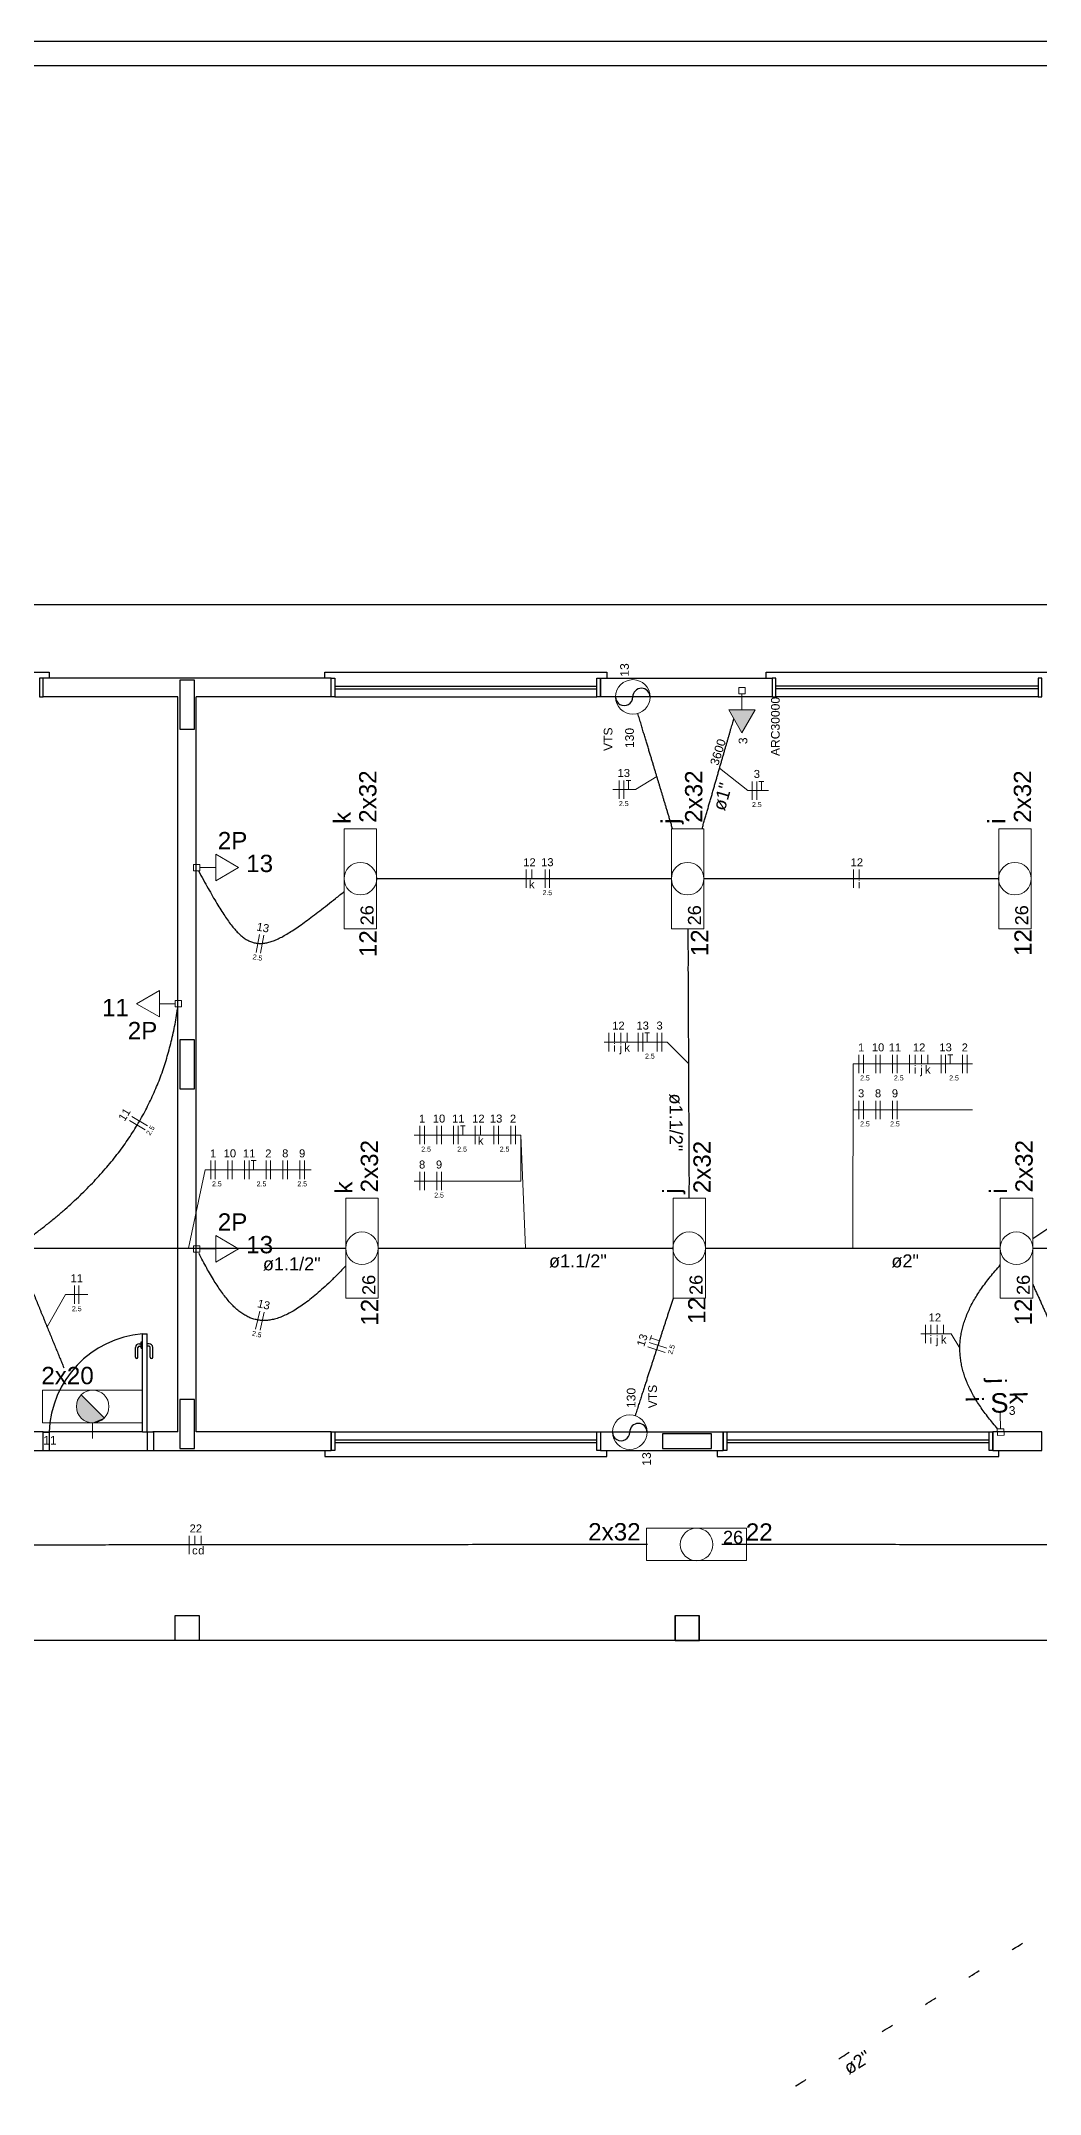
# Model space of a CAD drawing. Extents: x 210 to 779, y 61 to 241.
# Drawn here: x 475.2 to 483.35, y 205.56 to 222.31 of the extents above; entities that cross this region are included whole.
import ezdxf

# ---------------------------------------------------------------- set-up
doc = ezdxf.new("R2010")
doc.units = 0
doc.header["$LTSCALE"] = 2
doc.linetypes.add('DOT2', pattern=[3.175, 0, -3.175])
doc.layers.get('0').update_dxf_attribs({"linetype": 'CONTINUOUS'})
for name, color, linetype in [('A-MURO', 2, 'CONTINUOUS'), ('A-PAREDE', 5, 'CONTINUOUS'), ('A-PISOS-NIVEL', 1, 'CONTINUOUS'), ('A-PORTA', 3, 'CONTINUOUS'), ('A-SOLEIRA', 1, 'CONTINUOUS'), ('AR-ESQ', 2, 'CONTINUOUS')]:
    doc.layers.add(name, color=color, linetype=linetype)
for name, color, linetype, lineweight in [('EL-Condutos', 4, 'CONTINUOUS', 30), ('EL-Fios', 9, 'CONTINUOUS', 20), ('EL-Textos condutos', 7, 'CONTINUOUS', 20), ('EL-Textos fios', 7, 'CONTINUOUS', 20), ('EL-Textos pontos', 5, 'CONTINUOUS', 20), ('P-SIMBOL', 5, 'CONTINUOUS', 20)]:
    doc.layers.add(name, color=color, linetype=linetype, lineweight=lineweight)
doc.styles.add('Arial', font='arial.ttf')

msp = doc.modelspace()

# ---------------------------------------------------------------- hatches: boundary and pattern name
at = {"layer": 'P-SIMBOL', "linetype": 'Continuous'}
for points in [[(480.811, 216.854), (480.919, 216.666), (481.027, 216.854)], [(475.527, 211.262), (475.517, 211.25), (475.513, 211.246), (475.51, 211.241), (475.503, 211.229), (475.5, 211.224), (475.499, 211.221), (475.498, 211.217), (475.496, 211.213), (475.494, 211.206), (475.493, 211.202), (475.491, 211.197), (475.49, 211.19), (475.489, 211.183), (475.489, 211.178), (475.488, 211.173), (475.488, 211.167), (475.489, 211.159), (475.489, 211.155), (475.49, 211.149), (475.49, 211.146), (475.491, 211.143), (475.492, 211.139), (475.492, 211.137), (475.494, 211.133), (475.495, 211.13), (475.496, 211.127), (475.497, 211.125), (475.496, 211.124), (475.497, 211.12), (475.499, 211.116), (475.5, 211.115), (475.5, 211.112), (475.502, 211.11), (475.503, 211.109), (475.504, 211.106), (475.506, 211.103), (475.508, 211.099), (475.51, 211.097), (475.511, 211.095), (475.513, 211.092), (475.514, 211.09), (475.516, 211.088), (475.518, 211.085), (475.52, 211.083), (475.524, 211.079), (475.526, 211.076), (475.528, 211.074), (475.53, 211.072), (475.534, 211.068), (475.537, 211.067), (475.54, 211.064), (475.543, 211.063), (475.544, 211.062), (475.548, 211.059), (475.55, 211.057), (475.555, 211.055), (475.557, 211.053), (475.56, 211.052), (475.562, 211.05), (475.564, 211.05), (475.566, 211.049), (475.567, 211.048), (475.573, 211.046), (475.576, 211.044), (475.579, 211.043), (475.58, 211.043), (475.581, 211.042), (475.584, 211.042), (475.585, 211.041), (475.587, 211.041), (475.589, 211.041), (475.593, 211.04), (475.596, 211.039), (475.599, 211.039), (475.602, 211.038), (475.62, 211.036)], [(475.714, 211.075), (475.527, 211.262), (475.62, 211.036)], [(475.714, 211.075), (475.709, 211.07), (475.705, 211.067), (475.699, 211.063), (475.693, 211.058), (475.69, 211.056), (475.688, 211.055), (475.686, 211.053), (475.683, 211.052), (475.674, 211.048), (475.671, 211.047), (475.664, 211.043), (475.658, 211.042), (475.654, 211.041), (475.645, 211.039), (475.641, 211.038), (475.637, 211.037), (475.62, 211.036)]]:
    msp.add_hatch(color=256, dxfattribs=at).paths.add_polyline_path(points)

# ---------------------------------------------------------------- linework, layer by layer
at = {"color": 8}
msp.add_line((475.22, 210.959), (475.27, 210.959), dxfattribs=at)
msp.add_lwpolyline([(480.574, 209.459), (480.374, 209.459), (480.374, 209.259), (480.574, 209.259), (480.574, 209.459)], close=True, dxfattribs=at)
for centre, start, end in [((479.958, 216.958), 179.981, 0.0003), ((480.099, 216.958), 0.0191, 180), ((479.933, 210.959), 179.98, 0.0002), ((480.074, 210.959), 0.0192, 180)]:
    msp.add_arc(centre, 0.0706, start, end)
at = {"layer": 'A-MURO', "color": 251}
for p, q in [((442.416, 222.31), (522.416, 222.31)), ((442.616, 222.11), (522.182, 222.11))]:
    msp.add_line(p, q, dxfattribs=at)
at = {"layer": 'A-PAREDE', "color": 251}
for p, q in [((477.566, 217.11), (475.216, 217.11)), ((475.216, 216.96), (475.216, 217.11)), ((477.566, 216.96), (477.566, 217.11)), ((476.316, 210.96), (476.316, 216.96)), ((476.466, 210.96), (476.466, 216.96)), ((477.566, 216.96), (476.466, 216.96)), ((476.316, 210.96), (476.11, 210.96)), ((476.116, 210.96), (476.116, 210.81)), ((476.316, 210.96), (476.116, 210.96)), ((477.566, 210.96), (476.466, 210.96)), ((477.566, 210.96), (477.566, 210.81)), ((479.766, 210.96), (480.766, 210.96)), ((479.766, 210.96), (479.766, 210.81)), ((480.766, 210.96), (480.766, 210.81)), ((482.966, 210.81), (482.966, 210.96)), ((476.11, 210.81), (477.566, 210.81)), ((479.766, 210.81), (480.766, 210.81))]:
    msp.add_line(p, q, dxfattribs=at)
for points in [[(481.166, 217.11), (481.166, 216.96), (479.766, 216.96), (479.766, 217.11)], [(476.331, 216.695), (476.451, 216.695), (476.451, 217.095), (476.331, 217.095)], [(476.331, 213.76), (476.451, 213.76), (476.451, 214.16), (476.331, 214.16)], [(476.331, 210.825), (476.451, 210.825), (476.451, 211.225), (476.331, 211.225)], [(475.216, 210.96), (474.816, 210.96), (474.816, 210.81), (475.216, 210.81)], [(480.271, 210.945), (480.271, 210.825), (480.671, 210.825), (480.671, 210.945)], [(483.366, 210.96), (482.966, 210.96), (482.966, 210.81), (483.366, 210.81)], [(476.491, 209.46), (476.291, 209.46), (476.291, 209.26), (476.491, 209.26)], [(480.571, 209.46), (480.371, 209.46), (480.371, 209.26), (480.571, 209.26)]]:
    msp.add_lwpolyline(points, close=True, dxfattribs=at)
msp.add_lwpolyline([(476.316, 210.96), (476.316, 210.96), (476.316, 216.96), (475.216, 216.96)], dxfattribs=at)
at = {"layer": 'A-PISOS-NIVEL', "color": 251}
for p, q in [((517.816, 217.71), (459.416, 217.71)), ((461.781, 209.26), (487.016, 209.26))]:
    msp.add_line(p, q, dxfattribs=at)
at = {"layer": 'A-PORTA', "color": 251}
for p, q in [((475.97, 211.57), (475.97, 211.65)), ((475.99, 211.57), (475.99, 211.65)), ((476, 211.68), (476.015, 211.68)), ((476, 211.66), (476.015, 211.66)), ((476.015, 211.645), (476.015, 211.695)), ((476.015, 211.695), (476.02, 211.695)), ((476.015, 211.645), (476.02, 211.645)), ((476.065, 211.695), (476.06, 211.695)), ((476.065, 211.645), (476.06, 211.645)), ((476.065, 211.645), (476.065, 211.695)), ((476.08, 211.68), (476.065, 211.68)), ((476.08, 211.66), (476.065, 211.66)), ((476.09, 211.57), (476.09, 211.65)), ((476.11, 211.57), (476.11, 211.65))]:
    msp.add_line(p, q, dxfattribs=at)
for centre, radius, start, end in [((476.095, 210.933), 0.83, 94.7788, 178.1499), ((476, 211.65), 0.03, 90, 180), ((476, 211.65), 0.01, 90, 180), ((476.08, 211.65), 0.03, 0, 90), ((476.08, 211.65), 0.01, 0, 90), ((475.98, 211.57), 0.01, 180, 0), ((476.1, 211.57), 0.01, 180, 0)]:
    msp.add_arc(centre, radius, start, end, dxfattribs=at)
at = {"layer": 'A-SOLEIRA', "color": 251}
for p, q in [((476.026, 210.96), (475.266, 210.96)), ((475.266, 210.81), (476.066, 210.81))]:
    msp.add_line(p, q, dxfattribs=at)
at = {"layer": 'AR-ESQ', "color": 251}
for p, q in [((477.596, 217.045), (479.736, 217.045)), ((477.596, 217.025), (479.736, 217.025)), ((477.596, 216.96), (479.736, 216.96)), ((483.336, 217.045), (481.196, 217.045)), ((483.336, 217.025), (481.196, 217.025)), ((483.336, 216.96), (481.196, 216.96)), ((476.026, 210.96), (476.026, 211.76)), ((476.026, 211.76), (476.066, 211.76)), ((476.066, 210.96), (476.066, 211.76)), ((475.216, 210.96), (475.266, 210.96)), ((475.266, 210.96), (475.266, 210.81)), ((476.026, 210.96), (476.066, 210.96)), ((476.066, 210.96), (476.066, 210.81)), ((476.066, 210.96), (476.116, 210.96)), ((477.596, 210.96), (479.736, 210.96)), ((480.796, 210.96), (482.936, 210.96)), ((475.216, 210.81), (475.266, 210.81)), ((476.066, 210.81), (476.116, 210.81)), ((477.596, 210.895), (479.736, 210.895)), ((477.596, 210.875), (479.736, 210.875)), ((480.796, 210.895), (482.936, 210.895)), ((480.796, 210.875), (482.936, 210.875))]:
    msp.add_line(p, q, dxfattribs=at)
for points in [[(472.966, 217.11), (472.966, 217.16), (475.266, 217.16), (475.266, 217.11)], [(477.516, 217.11), (477.516, 217.16), (479.816, 217.16), (479.816, 217.11)], [(481.116, 217.11), (481.116, 217.16), (483.416, 217.16), (483.416, 217.11)], [(477.516, 210.81), (477.516, 210.76), (479.816, 210.76), (479.816, 210.81)], [(480.716, 210.81), (480.716, 210.76), (483.016, 210.76), (483.016, 210.81)]]:
    msp.add_lwpolyline(points, dxfattribs=at)
for points in [[(475.216, 217.11), (475.186, 217.11), (475.186, 216.96), (475.216, 216.96)], [(477.566, 217.11), (477.596, 217.11), (477.596, 216.96), (477.566, 216.96)], [(479.736, 217.11), (479.766, 217.11), (479.766, 216.96), (479.736, 216.96)], [(481.196, 217.11), (481.166, 217.11), (481.166, 216.96), (481.196, 216.96)], [(483.366, 217.11), (483.336, 217.11), (483.336, 216.96), (483.366, 216.96)], [(477.566, 210.96), (477.596, 210.96), (477.596, 210.81), (477.566, 210.81)], [(479.736, 210.96), (479.766, 210.96), (479.766, 210.81), (479.736, 210.81)], [(480.766, 210.96), (480.796, 210.96), (480.796, 210.81), (480.766, 210.81)], [(482.936, 210.96), (482.966, 210.96), (482.966, 210.81), (482.936, 210.81)]]:
    msp.add_lwpolyline(points, close=True, dxfattribs=at)
at = {"layer": 'EL-Condutos', "linetype": 'Continuous'}
for points in [[(480.353, 215.882), (480.343, 215.916), (480.333, 215.948), (480.324, 215.979), (480.315, 216.009), (480.306, 216.039), (480.298, 216.067), (480.289, 216.095), (480.281, 216.122), (480.273, 216.149), (480.265, 216.176), (480.257, 216.202), (480.249, 216.228), (480.241, 216.255), (480.233, 216.281), (480.225, 216.308), (480.217, 216.335), (480.208, 216.363), (480.2, 216.391), (480.191, 216.42), (480.182, 216.45), (480.173, 216.481), (480.163, 216.513), (480.153, 216.547), (480.142, 216.581), (480.132, 216.617), (480.12, 216.655), (480.108, 216.694), (480.096, 216.736), (480.083, 216.779), (480.069, 216.824)], [(480.594, 215.882), (480.604, 215.918), (480.614, 215.954), (480.625, 215.989), (480.635, 216.025), (480.645, 216.06), (480.655, 216.094), (480.665, 216.129), (480.675, 216.163), (480.684, 216.196), (480.694, 216.229), (480.703, 216.262), (480.713, 216.294), (480.722, 216.326), (480.731, 216.358), (480.74, 216.389), (480.749, 216.419), (480.757, 216.449), (480.766, 216.478), (480.774, 216.507), (480.782, 216.535), (480.79, 216.563), (480.798, 216.59), (480.806, 216.616), (480.813, 216.641), (480.82, 216.666), (480.827, 216.691), (480.834, 216.714), (480.841, 216.737), (480.847, 216.759), (480.853, 216.78)], [(476.484, 215.539), (476.524, 215.465), (476.562, 215.396), (476.599, 215.332), (476.633, 215.273), (476.666, 215.22), (476.698, 215.171), (476.728, 215.127), (476.758, 215.088), (476.787, 215.054), (476.815, 215.025), (476.844, 215), (476.872, 214.98), (476.901, 214.965), (476.931, 214.954), (476.961, 214.948), (476.992, 214.947), (477.025, 214.949), (477.059, 214.957), (477.095, 214.968), (477.133, 214.984), (477.173, 215.004), (477.215, 215.029), (477.261, 215.057), (477.309, 215.09), (477.36, 215.127), (477.415, 215.168), (477.473, 215.212), (477.536, 215.261), (477.602, 215.314), (477.673, 215.37)], [(480.343, 215.475), (480.23, 215.475), (480.124, 215.475), (480.025, 215.475), (479.931, 215.475), (479.842, 215.475), (479.758, 215.475), (479.679, 215.475), (479.603, 215.475), (479.531, 215.475), (479.461, 215.475), (479.394, 215.475), (479.329, 215.475), (479.265, 215.475), (479.203, 215.475), (479.14, 215.475), (479.078, 215.475), (479.015, 215.475), (478.952, 215.475), (478.887, 215.475), (478.82, 215.475), (478.75, 215.475), (478.678, 215.475), (478.602, 215.475), (478.523, 215.475), (478.439, 215.475), (478.35, 215.475), (478.256, 215.475), (478.157, 215.475), (478.051, 215.475), (477.938, 215.475)], [(483.014, 215.475), (482.901, 215.475), (482.795, 215.475), (482.696, 215.475), (482.602, 215.475), (482.513, 215.475), (482.429, 215.475), (482.35, 215.475), (482.274, 215.475), (482.202, 215.475), (482.132, 215.475), (482.065, 215.475), (482, 215.475), (481.937, 215.475), (481.874, 215.475), (481.812, 215.475), (481.749, 215.475), (481.687, 215.475), (481.623, 215.475), (481.558, 215.475), (481.491, 215.475), (481.421, 215.475), (481.349, 215.475), (481.273, 215.475), (481.194, 215.475), (481.11, 215.475), (481.021, 215.475), (480.927, 215.475), (480.828, 215.475), (480.722, 215.475), (480.609, 215.475)], [(480.478, 215.069), (480.478, 214.972), (480.479, 214.88), (480.479, 214.792), (480.479, 214.709), (480.48, 214.63), (480.48, 214.553), (480.48, 214.48), (480.481, 214.41), (480.481, 214.342), (480.481, 214.277), (480.481, 214.213), (480.482, 214.15), (480.482, 214.088), (480.482, 214.028), (480.483, 213.967), (480.483, 213.906), (480.483, 213.846), (480.483, 213.784), (480.484, 213.721), (480.484, 213.657), (480.484, 213.592), (480.485, 213.524), (480.485, 213.454), (480.485, 213.381), (480.485, 213.304), (480.486, 213.225), (480.486, 213.141), (480.487, 213.054), (480.487, 212.962), (480.487, 212.865)], [(483.292, 212.54), (483.359, 212.583), (483.424, 212.626), (483.486, 212.671), (483.548, 212.716), (483.607, 212.762), (483.664, 212.81), (483.72, 212.858), (483.774, 212.907), (483.826, 212.958), (483.876, 213.01), (483.924, 213.064), (483.971, 213.119), (484.015, 213.175), (484.058, 213.233), (484.098, 213.293), (484.137, 213.355), (484.174, 213.418), (484.209, 213.484), (484.241, 213.551), (484.272, 213.621), (484.301, 213.693), (484.328, 213.766), (484.353, 213.843), (484.375, 213.921), (484.396, 214.002), (484.415, 214.086), (484.431, 214.172), (484.446, 214.262), (484.458, 214.353), (484.468, 214.448)], [(475.118, 212.555), (475.191, 212.61), (475.262, 212.666), (475.33, 212.722), (475.395, 212.778), (475.458, 212.834), (475.518, 212.891), (475.576, 212.948), (475.631, 213.005), (475.684, 213.063), (475.735, 213.121), (475.784, 213.179), (475.83, 213.238), (475.874, 213.297), (475.915, 213.357), (475.955, 213.418), (475.992, 213.479), (476.028, 213.541), (476.061, 213.603), (476.092, 213.666), (476.121, 213.73), (476.149, 213.794), (476.174, 213.859), (476.198, 213.925), (476.219, 213.992), (476.239, 214.06), (476.257, 214.129), (476.274, 214.198), (476.289, 214.269), (476.302, 214.34), (476.313, 214.413)], [(475.118, 212.459), (475.238, 212.459), (475.351, 212.459), (475.457, 212.459), (475.557, 212.459), (475.652, 212.459), (475.741, 212.459), (475.826, 212.459), (475.907, 212.459), (475.985, 212.459), (476.059, 212.459), (476.13, 212.459), (476.2, 212.459), (476.268, 212.459), (476.335, 212.459), (476.402, 212.459), (476.469, 212.459), (476.536, 212.459), (476.604, 212.459), (476.674, 212.459), (476.745, 212.459), (476.82, 212.459), (476.897, 212.459), (476.978, 212.459), (477.063, 212.459), (477.152, 212.459), (477.247, 212.459), (477.347, 212.459), (477.453, 212.459), (477.566, 212.459), (477.686, 212.459)], [(477.685, 212.315), (477.622, 212.249), (477.561, 212.189), (477.502, 212.134), (477.446, 212.085), (477.393, 212.041), (477.342, 212.003), (477.293, 211.969), (477.245, 211.94), (477.2, 211.917), (477.157, 211.898), (477.115, 211.884), (477.075, 211.875), (477.037, 211.87), (476.999, 211.87), (476.963, 211.875), (476.928, 211.883), (476.894, 211.896), (476.861, 211.914), (476.829, 211.935), (476.797, 211.96), (476.766, 211.99), (476.735, 212.023), (476.704, 212.06), (476.674, 212.1), (476.643, 212.145), (476.613, 212.192), (476.582, 212.244), (476.551, 212.298), (476.52, 212.356), (476.488, 212.417)], [(477.951, 212.459), (478.064, 212.459), (478.17, 212.459), (478.269, 212.459), (478.363, 212.459), (478.452, 212.459), (478.536, 212.459), (478.615, 212.459), (478.691, 212.459), (478.763, 212.459), (478.833, 212.459), (478.9, 212.459), (478.965, 212.459), (479.029, 212.459), (479.091, 212.459), (479.154, 212.459), (479.216, 212.459), (479.279, 212.459), (479.342, 212.459), (479.407, 212.459), (479.474, 212.459), (479.544, 212.459), (479.616, 212.459), (479.692, 212.459), (479.771, 212.459), (479.855, 212.459), (479.944, 212.459), (480.038, 212.459), (480.137, 212.459), (480.243, 212.459), (480.356, 212.459)], [(480.623, 212.459), (480.735, 212.459), (480.841, 212.459), (480.941, 212.459), (481.034, 212.459), (481.123, 212.459), (481.207, 212.459), (481.286, 212.459), (481.362, 212.459), (481.434, 212.459), (481.504, 212.459), (481.571, 212.459), (481.636, 212.459), (481.7, 212.459), (481.762, 212.459), (481.825, 212.459), (481.887, 212.459), (481.95, 212.459), (482.013, 212.459), (482.079, 212.459), (482.146, 212.459), (482.215, 212.459), (482.287, 212.459), (482.363, 212.459), (482.443, 212.459), (482.526, 212.459), (482.615, 212.459), (482.709, 212.459), (482.809, 212.459), (482.914, 212.459), (483.027, 212.459)], [(483.295, 212.459), (483.412, 212.459), (483.522, 212.459), (483.626, 212.459), (483.723, 212.459), (483.815, 212.459), (483.902, 212.459), (483.985, 212.459), (484.063, 212.459), (484.138, 212.459), (484.21, 212.459), (484.279, 212.459), (484.346, 212.459), (484.412, 212.459), (484.477, 212.459), (484.541, 212.459), (484.605, 212.459), (484.67, 212.459), (484.736, 212.459), (484.803, 212.459), (484.872, 212.459), (484.944, 212.459), (485.019, 212.459), (485.097, 212.459), (485.18, 212.459), (485.267, 212.459), (485.359, 212.459), (485.456, 212.459), (485.56, 212.459), (485.67, 212.459), (485.788, 212.459)], [(483.008, 210.984), (482.968, 211.031), (482.931, 211.076), (482.897, 211.122), (482.865, 211.167), (482.836, 211.211), (482.81, 211.256), (482.786, 211.3), (482.766, 211.343), (482.747, 211.387), (482.732, 211.43), (482.72, 211.473), (482.71, 211.516), (482.703, 211.559), (482.699, 211.602), (482.698, 211.645), (482.699, 211.688), (482.704, 211.732), (482.711, 211.775), (482.721, 211.818), (482.735, 211.862), (482.751, 211.906), (482.77, 211.951), (482.791, 211.996), (482.816, 212.041), (482.844, 212.086), (482.875, 212.132), (482.909, 212.179), (482.945, 212.226), (482.985, 212.274), (483.028, 212.323)], [(475.118, 212.135), (475.128, 212.112), (475.138, 212.088), (475.147, 212.065), (475.157, 212.042), (475.166, 212.019), (475.175, 211.996), (475.185, 211.973), (475.194, 211.95), (475.203, 211.927), (475.213, 211.905), (475.222, 211.882), (475.231, 211.86), (475.24, 211.838), (475.249, 211.815), (475.258, 211.794), (475.267, 211.772), (475.276, 211.75), (475.285, 211.729), (475.293, 211.707), (475.302, 211.686), (475.311, 211.665), (475.319, 211.644), (475.328, 211.624), (475.336, 211.603), (475.344, 211.583), (475.352, 211.563), (475.361, 211.543), (475.369, 211.523), (475.377, 211.504), (475.384, 211.484)], [(483.292, 212.166), (483.307, 212.132), (483.322, 212.099), (483.337, 212.067), (483.351, 212.035), (483.365, 212.004), (483.378, 211.974), (483.392, 211.944), (483.405, 211.914), (483.418, 211.886), (483.43, 211.858), (483.443, 211.83), (483.455, 211.803), (483.467, 211.777), (483.478, 211.751), (483.49, 211.726), (483.501, 211.701), (483.512, 211.677), (483.522, 211.653), (483.533, 211.63), (483.543, 211.607), (483.553, 211.585), (483.563, 211.563), (483.572, 211.542), (483.581, 211.522), (483.59, 211.502), (483.599, 211.482), (483.608, 211.463), (483.616, 211.444), (483.624, 211.426), (483.632, 211.408)], [(480.357, 212.05), (480.346, 212.016), (480.335, 211.983), (480.325, 211.952), (480.315, 211.921), (480.306, 211.891), (480.296, 211.862), (480.287, 211.834), (480.278, 211.806), (480.269, 211.779), (480.26, 211.752), (480.252, 211.725), (480.243, 211.699), (480.235, 211.672), (480.226, 211.645), (480.217, 211.618), (480.208, 211.59), (480.199, 211.562), (480.19, 211.533), (480.18, 211.504), (480.17, 211.473), (480.16, 211.442), (480.149, 211.409), (480.139, 211.375), (480.127, 211.34), (480.115, 211.303), (480.103, 211.265), (480.09, 211.225), (480.076, 211.183), (480.062, 211.139), (480.047, 211.093)], [(480.147, 210.042), (479.794, 210.041), (479.463, 210.041), (479.152, 210.041), (478.858, 210.041), (478.582, 210.04), (478.32, 210.04), (478.071, 210.04), (477.835, 210.04), (477.609, 210.039), (477.392, 210.039), (477.183, 210.039), (476.98, 210.039), (476.781, 210.039), (476.585, 210.038), (476.391, 210.038), (476.196, 210.038), (476.001, 210.038), (475.802, 210.038), (475.598, 210.037), (475.389, 210.037), (475.172, 210.037), (474.946, 210.037), (474.71, 210.037), (474.462, 210.036), (474.2, 210.036), (473.923, 210.036), (473.629, 210.036), (473.318, 210.035), (472.987, 210.035), (472.635, 210.035)], [(488.053, 210.035), (487.715, 210.035), (487.397, 210.035), (487.098, 210.036), (486.817, 210.036), (486.552, 210.036), (486.301, 210.036), (486.064, 210.037), (485.838, 210.037), (485.621, 210.037), (485.414, 210.037), (485.213, 210.038), (485.018, 210.038), (484.827, 210.038), (484.639, 210.038), (484.452, 210.038), (484.264, 210.038), (484.074, 210.039), (483.881, 210.039), (483.683, 210.039), (483.479, 210.039), (483.267, 210.039), (483.045, 210.04), (482.813, 210.04), (482.568, 210.04), (482.309, 210.04), (482.035, 210.041), (481.744, 210.041), (481.435, 210.041), (481.106, 210.042), (480.756, 210.042)]]:
    msp.add_spline(points, degree=3, dxfattribs=at)
at = {"layer": 'EL-Condutos', "linetype": 'DOT2', "ltscale": 0.05}
msp.add_spline([(476.055, 202.289), (476.467, 202.548), (476.853, 202.79), (477.215, 203.018), (477.554, 203.232), (477.874, 203.433), (478.175, 203.622), (478.459, 203.801), (478.729, 203.97), (478.986, 204.132), (479.232, 204.286), (479.468, 204.435), (479.697, 204.579), (479.92, 204.719), (480.139, 204.857), (480.356, 204.993), (480.573, 205.13), (480.792, 205.267), (481.014, 205.407), (481.241, 205.55), (481.475, 205.697), (481.718, 205.85), (481.972, 206.01), (482.239, 206.177), (482.519, 206.354), (482.816, 206.54), (483.131, 206.739), (483.466, 206.949), (483.823, 207.173), (484.202, 207.412), (484.608, 207.667)], degree=3, dxfattribs=at)
at = {"layer": 'EL-Fios'}
for p, q in [((479.918, 216.127), (479.918, 216.277)), ((479.955, 216.127), (479.955, 216.277)), ((479.973, 216.277), (480.013, 216.277)), ((479.993, 216.202), (479.993, 216.277)), ((481.003, 216.119), (481.003, 216.269)), ((481.041, 216.119), (481.041, 216.269)), ((481.058, 216.269), (481.098, 216.269)), ((481.078, 216.194), (481.078, 216.269)), ((479.159, 215.4), (479.159, 215.55)), ((479.204, 215.475), (479.204, 215.55)), ((479.312, 215.4), (479.312, 215.55)), ((479.349, 215.4), (479.349, 215.55)), ((481.83, 215.4), (481.83, 215.55)), ((481.875, 215.475), (481.875, 215.55)), ((476.954, 214.873), (476.981, 215.02)), ((476.991, 214.866), (477.018, 215.014)), ((479.833, 214.066), (479.833, 214.216)), ((479.878, 214.141), (479.878, 214.216)), ((479.93, 214.141), (479.93, 214.216)), ((479.982, 214.141), (479.982, 214.216)), ((480.071, 214.066), (480.071, 214.216)), ((480.109, 214.066), (480.109, 214.216)), ((480.126, 214.216), (480.166, 214.216)), ((480.146, 214.141), (480.146, 214.216)), ((480.228, 214.066), (480.228, 214.216)), ((480.265, 214.066), (480.265, 214.216)), ((481.873, 213.888), (481.873, 214.038)), ((481.91, 213.888), (481.91, 214.038)), ((482.011, 213.888), (482.011, 214.038)), ((482.048, 213.888), (482.048, 214.038)), ((482.149, 213.888), (482.149, 214.038)), ((482.186, 213.888), (482.186, 214.038)), ((482.287, 213.888), (482.287, 214.038)), ((482.332, 213.963), (482.332, 214.038)), ((482.384, 213.963), (482.384, 214.038)), ((482.436, 213.963), (482.436, 214.038)), ((482.544, 213.888), (482.544, 214.038)), ((482.581, 213.888), (482.581, 214.038)), ((482.599, 214.038), (482.639, 214.038)), ((482.619, 213.963), (482.619, 214.038)), ((482.719, 213.888), (482.719, 214.038)), ((482.757, 213.888), (482.757, 214.038)), ((481.873, 213.513), (481.873, 213.663)), ((481.91, 213.513), (481.91, 213.663)), ((482.011, 213.513), (482.011, 213.663)), ((482.048, 213.513), (482.048, 213.663)), ((482.149, 213.513), (482.149, 213.663)), ((482.186, 213.513), (482.186, 213.663)), ((476.048, 213.425), (475.92, 213.503)), ((476.067, 213.457), (475.939, 213.535)), ((478.29, 213.308), (478.29, 213.458)), ((478.328, 213.308), (478.328, 213.458)), ((478.428, 213.308), (478.428, 213.458)), ((478.466, 213.308), (478.466, 213.458)), ((478.566, 213.308), (478.566, 213.458)), ((478.604, 213.308), (478.604, 213.458)), ((478.621, 213.458), (478.661, 213.458)), ((478.641, 213.383), (478.641, 213.458)), ((478.742, 213.308), (478.742, 213.458)), ((478.786, 213.383), (478.786, 213.458)), ((478.894, 213.308), (478.894, 213.458)), ((478.932, 213.308), (478.932, 213.458)), ((479.032, 213.308), (479.032, 213.458)), ((479.07, 213.308), (479.07, 213.458)), ((476.584, 213.024), (476.584, 213.174)), ((476.621, 213.024), (476.621, 213.174)), ((476.722, 213.024), (476.722, 213.174)), ((476.759, 213.024), (476.759, 213.174)), ((476.859, 213.024), (476.859, 213.174)), ((476.897, 213.024), (476.897, 213.174)), ((476.914, 213.174), (476.954, 213.174)), ((476.934, 213.099), (476.934, 213.174)), ((477.035, 213.024), (477.035, 213.174)), ((477.072, 213.024), (477.072, 213.174)), ((477.173, 213.024), (477.173, 213.174)), ((477.21, 213.024), (477.21, 213.174)), ((477.311, 213.024), (477.311, 213.174)), ((477.348, 213.024), (477.348, 213.174)), ((478.29, 212.933), (478.29, 213.083)), ((478.328, 212.933), (478.328, 213.083)), ((478.428, 212.933), (478.428, 213.083)), ((478.466, 212.933), (478.466, 213.083)), ((475.471, 212.006), (475.471, 212.155)), ((475.508, 212.006), (475.508, 212.155)), ((476.95, 211.8), (476.985, 211.946)), ((476.987, 211.792), (477.021, 211.938)), ((480.167, 211.708), (480.18, 211.746)), ((482.416, 211.685), (482.416, 211.835)), ((482.461, 211.76), (482.461, 211.835)), ((482.513, 211.76), (482.513, 211.835)), ((482.565, 211.76), (482.565, 211.835)), ((480.293, 211.609), (480.15, 211.656)), ((480.305, 211.645), (480.162, 211.691)), ((480.245, 211.704), (480.173, 211.727)), ((476.409, 209.963), (476.409, 210.113)), ((476.454, 210.038), (476.454, 210.113)), ((476.506, 210.038), (476.506, 210.113))]:
    msp.add_line(p, q, dxfattribs=at)
at = {"layer": 'EL-Textos fios'}
for p, q in [((480.224, 216.31), (480.05, 216.202)), ((480.737, 216.378), (480.966, 216.194)), ((480.05, 216.202), (479.865, 216.202)), ((480.966, 216.194), (481.136, 216.194)), ((480.31, 214.141), (479.795, 214.141)), ((480.483, 213.967), (480.31, 214.141)), ((481.825, 212.459), (481.828, 213.963)), ((481.828, 213.963), (482.802, 213.963)), ((481.828, 213.963), (481.828, 213.588)), ((481.828, 213.588), (482.802, 213.588)), ((479.115, 213.383), (478.245, 213.383)), ((479.154, 212.459), (479.115, 213.383)), ((479.115, 213.383), (479.115, 213.008)), ((476.402, 212.459), (476.538, 213.099)), ((476.538, 213.099), (477.404, 213.099)), ((479.115, 213.008), (478.245, 213.008)), ((475.248, 211.817), (475.399, 212.081)), ((475.399, 212.081), (475.58, 212.081)), ((482.627, 211.76), (482.378, 211.76)), ((482.698, 211.645), (482.627, 211.76))]:
    msp.add_line(p, q, dxfattribs=at)
at = {"layer": 'P-SIMBOL'}
for p, q in [((480.893, 217.035), (480.946, 217.035)), ((480.893, 216.982), (480.893, 217.035)), ((480.946, 216.982), (480.893, 216.982)), ((480.919, 216.854), (480.919, 216.982)), ((480.946, 217.035), (480.946, 216.982)), ((480.811, 216.854), (481.027, 216.854)), ((480.919, 216.666), (480.811, 216.854)), ((481.027, 216.854), (480.919, 216.666)), ((477.672, 215.067), (477.672, 215.883)), ((477.672, 215.883), (477.937, 215.883)), ((477.937, 215.067), (477.937, 215.883)), ((480.343, 215.067), (480.343, 215.883)), ((480.343, 215.883), (480.608, 215.883)), ((480.608, 215.067), (480.608, 215.883)), ((483.015, 215.067), (483.015, 215.883)), ((483.015, 215.883), (483.28, 215.883)), ((483.28, 215.067), (483.28, 215.883)), ((476.624, 215.674), (476.811, 215.565)), ((476.624, 215.457), (476.624, 215.674)), ((476.443, 215.539), (476.443, 215.592)), ((476.443, 215.592), (476.496, 215.592)), ((476.496, 215.539), (476.443, 215.539)), ((476.496, 215.592), (476.496, 215.539)), ((476.624, 215.565), (476.496, 215.565)), ((476.811, 215.565), (476.624, 215.457)), ((477.672, 215.067), (477.937, 215.067)), ((480.343, 215.067), (480.608, 215.067)), ((483.015, 215.067), (483.28, 215.067)), ((475.977, 214.455), (476.165, 214.563)), ((476.165, 214.347), (475.977, 214.455)), ((476.165, 214.563), (476.165, 214.347)), ((476.165, 214.455), (476.293, 214.455)), ((476.293, 214.428), (476.293, 214.481)), ((476.293, 214.481), (476.346, 214.481)), ((476.346, 214.428), (476.293, 214.428)), ((476.346, 214.481), (476.346, 214.428)), ((477.685, 212.051), (477.685, 212.867)), ((477.685, 212.867), (477.95, 212.867)), ((477.95, 212.051), (477.95, 212.867)), ((480.357, 212.051), (480.357, 212.867)), ((480.357, 212.867), (480.622, 212.867)), ((480.622, 212.051), (480.622, 212.867)), ((483.028, 212.051), (483.028, 212.867)), ((483.028, 212.867), (483.293, 212.867)), ((483.293, 212.051), (483.293, 212.867)), ((476.443, 212.427), (476.443, 212.48)), ((476.443, 212.48), (476.496, 212.48)), ((476.496, 212.427), (476.443, 212.427)), ((476.496, 212.48), (476.496, 212.427)), ((476.624, 212.454), (476.496, 212.454)), ((476.624, 212.562), (476.811, 212.454)), ((476.624, 212.345), (476.624, 212.562)), ((476.811, 212.454), (476.624, 212.345)), ((477.685, 212.051), (477.95, 212.051)), ((480.357, 212.051), (480.622, 212.051)), ((483.028, 212.051), (483.293, 212.051)), ((475.212, 211.036), (475.212, 211.301)), ((476.028, 211.301), (475.212, 211.301)), ((475.714, 211.075), (475.527, 211.262)), ((476.028, 211.036), (476.028, 211.301)), ((483.026, 211.114), (483.03, 210.986)), ((476.028, 211.036), (475.212, 211.036)), ((475.62, 210.907), (475.62, 211.036)), ((483.003, 210.985), (483.056, 210.986)), ((483.005, 210.932), (483.003, 210.985)), ((483.058, 210.933), (483.005, 210.932)), ((483.056, 210.986), (483.058, 210.933)), ((480.141, 209.91), (480.141, 210.175)), ((480.957, 210.175), (480.141, 210.175)), ((480.957, 209.91), (480.957, 210.175)), ((480.957, 209.91), (480.141, 209.91))]:
    msp.add_line(p, q, dxfattribs=at)
for centre, radius in [((480.029, 216.958), 0.141), ((477.805, 215.475), 0.133), ((480.476, 215.475), 0.133), ((483.147, 215.475), 0.133), ((477.818, 212.459), 0.133), ((480.489, 212.459), 0.133), ((483.16, 212.459), 0.133), ((475.62, 211.168), 0.133), ((480.004, 210.959), 0.141), ((480.549, 210.042), 0.133)]:
    msp.add_circle(centre, radius, dxfattribs=at)

# ---------------------------------------------------------------- texts
at = {"layer": 'EL-Textos condutos', "char_height": 0.1059, "attachment_point": 8, "line_spacing_factor": 0.798, "style": 'Arial'}
for s, insert, width, rotation in [('ø1"', (480.812, 216.129), 0.38124, 73.8829), ('ø1.1/2"', (480.326, 213.486), 0.88956, 270.2519), ('ø2"', (481.889, 205.77), 0.38124, 32.1601)]:
    msp.add_mtext(s, dxfattribs=dict(at, insert=insert, width=width, rotation=rotation))
for s, insert, width in [('ø1.1/2"', (479.58, 212.3), 0.88956), ('ø2"', (482.251, 212.3), 0.38124), ('ø1.1/2"', (477.245, 212.276), 0.88956)]:
    msp.add_mtext(s, dxfattribs=dict(at, insert=insert, width=width))
at = {"layer": 'EL-Textos fios', "attachment_point": 8, "line_spacing_factor": 0.798, "style": 'Arial'}
for s, insert, char_height, width in [('13', (479.955, 216.304), 0.0653, 0.15673), ('3', (481.041, 216.296), 0.0653, 0.07837), ('2.5', (479.955, 216.067), 0.0406, 0.14614), ('2.5', (481.041, 216.059), 0.0406, 0.14614), ('12', (479.185, 215.576), 0.0653, 0.15673), ('13', (479.331, 215.576), 0.0653, 0.15673), ('12', (481.857, 215.576), 0.0653, 0.15673), ('k', (479.204, 215.397), 0.0653, 0.07837), ('i', (481.875, 215.397), 0.0653, 0.07837), ('2.5', (479.331, 215.34), 0.0406, 0.14614), ('12', (479.911, 214.243), 0.0653, 0.15673), ('13', (480.109, 214.243), 0.0653, 0.15673), ('3', (480.247, 214.243), 0.0653, 0.07837), ('i', (479.878, 214.064), 0.0653, 0.07837), ('j', (479.93, 214.042), 0.0653, 0.07837), ('k', (479.982, 214.064), 0.0653, 0.07837), ('1', (481.892, 214.065), 0.0653, 0.07837), ('10', (482.03, 214.065), 0.0653, 0.15673), ('11', (482.168, 214.065), 0.0653, 0.15673), ('12', (482.365, 214.065), 0.0653, 0.15673), ('13', (482.581, 214.065), 0.0653, 0.15673), ('2', (482.738, 214.065), 0.0653, 0.07837), ('2.5', (480.168, 214.006), 0.0406, 0.14614), ('i', (482.332, 213.885), 0.0653, 0.07837), ('j', (482.384, 213.863), 0.0653, 0.07837), ('k', (482.436, 213.885), 0.0653, 0.07837), ('3', (481.892, 213.69), 0.0653, 0.07837), ('2.5', (481.923, 213.828), 0.0406, 0.14614), ('8', (482.03, 213.69), 0.0653, 0.07837), ('9', (482.168, 213.69), 0.0653, 0.07837), ('2.5', (482.199, 213.828), 0.0406, 0.14614), ('2.5', (482.65, 213.828), 0.0406, 0.14614), ('1', (478.309, 213.484), 0.0653, 0.07837), ('10', (478.447, 213.484), 0.0653, 0.15673), ('11', (478.604, 213.484), 0.0653, 0.15673), ('12', (478.768, 213.484), 0.0653, 0.15673), ('13', (478.913, 213.484), 0.0653, 0.15673), ('2', (479.051, 213.484), 0.0653, 0.07837), ('2.5', (481.923, 213.453), 0.0406, 0.14614), ('2.5', (482.168, 213.453), 0.0406, 0.14614), ('1', (476.603, 213.2), 0.0653, 0.07837), ('10', (476.74, 213.2), 0.0653, 0.15673), ('11', (476.897, 213.2), 0.0653, 0.15673), ('2', (477.054, 213.2), 0.0653, 0.07837), ('8', (477.192, 213.2), 0.0653, 0.07837), ('9', (477.33, 213.2), 0.0653, 0.07837), ('2.5', (478.341, 213.247), 0.0406, 0.14614), ('2.5', (478.635, 213.247), 0.0406, 0.14614), ('k', (478.787, 213.305), 0.0653, 0.07837), ('2.5', (478.982, 213.247), 0.0406, 0.14614), ('8', (478.309, 213.109), 0.0653, 0.07837), ('9', (478.447, 213.109), 0.0653, 0.07837), ('2.5', (476.634, 212.964), 0.0406, 0.14614), ('2.5', (476.998, 212.964), 0.0406, 0.14614), ('2.5', (477.33, 212.964), 0.0406, 0.14614), ('2.5', (478.447, 212.872), 0.0406, 0.14614), ('11', (475.49, 212.182), 0.0653, 0.15673), ('2.5', (475.49, 211.945), 0.0406, 0.14614), ('12', (482.494, 211.862), 0.0653, 0.15673), ('i', (482.461, 211.682), 0.0653, 0.07837), ('j', (482.513, 211.66), 0.0653, 0.07837), ('k', (482.565, 211.682), 0.0653, 0.07837), ('22', (476.462, 210.14), 0.0653, 0.15673), ('c', (476.454, 209.96), 0.0653, 0.07837), ('d', (476.507, 209.96), 0.0653, 0.07837)]:
    msp.add_mtext(s, dxfattribs=dict(at, insert=insert, char_height=char_height, width=width))
for s, insert, char_height, width, rotation in [('13', (477.004, 215.043), 0.0653, 0.15673, 349.6246), ('2.5', (476.962, 214.811), 0.0406, 0.14614, 349.6246), ('11', (475.907, 213.533), 0.0653, 0.15673, 58.5047), ('2.5', (476.109, 213.41), 0.0406, 0.14614, 58.5047), ('13', (477.009, 211.967), 0.0653, 0.15673, 346.777), ('2.5', (476.955, 211.738), 0.0406, 0.14614, 346.777), ('13', (480.137, 211.699), 0.0653, 0.15673, 72.0724), ('2.5', (480.362, 211.627), 0.0406, 0.14614, 72.0724)]:
    msp.add_mtext(s, dxfattribs=dict(at, insert=insert, char_height=char_height, width=width, rotation=rotation))
at = {"layer": 'EL-Textos pontos', "line_spacing_factor": 0.798, "style": 'Arial'}
for s, insert, char_height, width, attachment_point, rotation in [('13', (479.997, 217.178), 0.0706, 0.16944, 8, 90.0002), ('ARC30000', (481.228, 216.717), 0.0706, 0.67776, 8, 90.0002), ('VTS', (479.863, 216.613), 0.0706, 0.25416, 8, 90.0002), ('130', (480.038, 216.623), 0.0706, 0.25416, 8, 90.0002), ('3600', (480.758, 216.497), 0.0706, 0.33888, 8, 72.7632), ('3', (480.964, 216.6), 0.0706, 0.08472, 8, 90.0002), ('2x32', (477.938, 215.931), 0.1412, 0.67776, 7, 90.0002), ('2x32', (480.598, 215.931), 0.1412, 0.67776, 7, 90.0002), ('2x32', (483.281, 215.931), 0.1412, 0.67776, 7, 90.0002), ('k', (477.727, 215.922), 0.141, 0.16944, 7, 90.0002), ('j', (480.445, 215.922), 0.141, 0.16944, 7, 90.0002), ('i', (483.069, 215.922), 0.141, 0.16944, 7, 90.0002), ('12', (477.938, 214.835), 0.1412, 0.33888, 7, 90.0002), ('12', (480.644, 214.842), 0.1412, 0.33888, 7, 90.0002), ('12', (483.284, 214.844), 0.1412, 0.33888, 7, 90.0002), ('2x32', (477.951, 212.915), 0.1412, 0.67776, 7, 90.0002), ('2x32', (480.666, 212.908), 0.1412, 0.67776, 7, 90.0002), ('2x32', (483.294, 212.915), 0.1412, 0.67776, 7, 90.0002), ('k', (477.74, 212.905), 0.141, 0.16944, 7, 90.0002), ('j', (480.458, 212.905), 0.141, 0.16944, 7, 90.0002), ('i', (483.082, 212.905), 0.141, 0.16944, 7, 90.0002), ('12', (477.951, 211.827), 0.1412, 0.33888, 7, 90.0002), ('12', (480.621, 211.842), 0.1412, 0.33888, 7, 90.0002), ('12', (483.286, 211.829), 0.1412, 0.33888, 7, 90.0002), ('130', (480.051, 211.238), 0.0706, 0.25416, 8, 90.0002), ('VTS', (480.226, 211.249), 0.0706, 0.25416, 8, 90.0002), ('i', (482.746, 211.225), 0.141, 0.16944, 8, 271.9249), ('j', (482.892, 211.373), 0.141, 0.16944, 8, 271.9249), ('k', (483.104, 211.237), 0.141, 0.16944, 8, 271.9249), ('13', (480.177, 210.74), 0.0706, 0.16944, 8, 90.0002)]:
    msp.add_mtext(s, dxfattribs=dict(at, insert=insert, char_height=char_height, width=width, attachment_point=attachment_point, rotation=rotation))
for s, insert, char_height, width, attachment_point in [('2P', (476.762, 215.715), 0.1412, 0.33888, 8), ('13', (476.983, 215.527), 0.1412, 0.33888, 8), ('11', (475.806, 214.353), 0.1412, 0.33888, 8), ('2P', (476.027, 214.165), 0.1412, 0.33888, 8), ('2P', (476.762, 212.603), 0.1412, 0.33888, 8), ('13', (476.983, 212.416), 0.1412, 0.33888, 8), ('11', (475.326, 210.857), 0.0706, 0.16944, 9), ('2x32', (480.092, 210.073), 0.1412, 0.67776, 9), ('22', (481.17, 210.073), 0.1412, 0.33888, 9)]:
    msp.add_mtext(s, dxfattribs=dict(at, insert=insert, char_height=char_height, width=width, attachment_point=attachment_point))
at = {"layer": 'P-SIMBOL', "attachment_point": 7, "line_spacing_factor": 0.798, "style": 'Arial'}
for s, insert, char_height, width, rotation in [('26', (477.914, 215.094), 0.1059, 0.25416, 90.0002), ('26', (480.586, 215.094), 0.1059, 0.25416, 90.0002), ('26', (483.257, 215.094), 0.1059, 0.25416, 90.0002), ('26', (477.928, 212.078), 0.1059, 0.25416, 90.0002), ('26', (480.599, 212.078), 0.1059, 0.25416, 90.0002), ('26', (483.27, 212.078), 0.1059, 0.25416, 90.0002), ('S', (482.949, 211.113), 0.159, 0.19062, 1.9251), ('3', (483.098, 211.098), 0.0706, 0.08472, 1.9251)]:
    msp.add_mtext(s, dxfattribs=dict(at, insert=insert, char_height=char_height, width=width, rotation=rotation))
at = {"layer": 'P-SIMBOL', "attachment_point": 9, "line_spacing_factor": 0.798, "style": 'Arial'}
for s, insert, char_height, width in [('2x20', (475.629, 211.348), 0.1412, 0.67776), ('26', (480.929, 210.046), 0.1059, 0.25416)]:
    msp.add_mtext(s, dxfattribs=dict(at, insert=insert, char_height=char_height, width=width))

doc.saveas('drawing.dxf')
